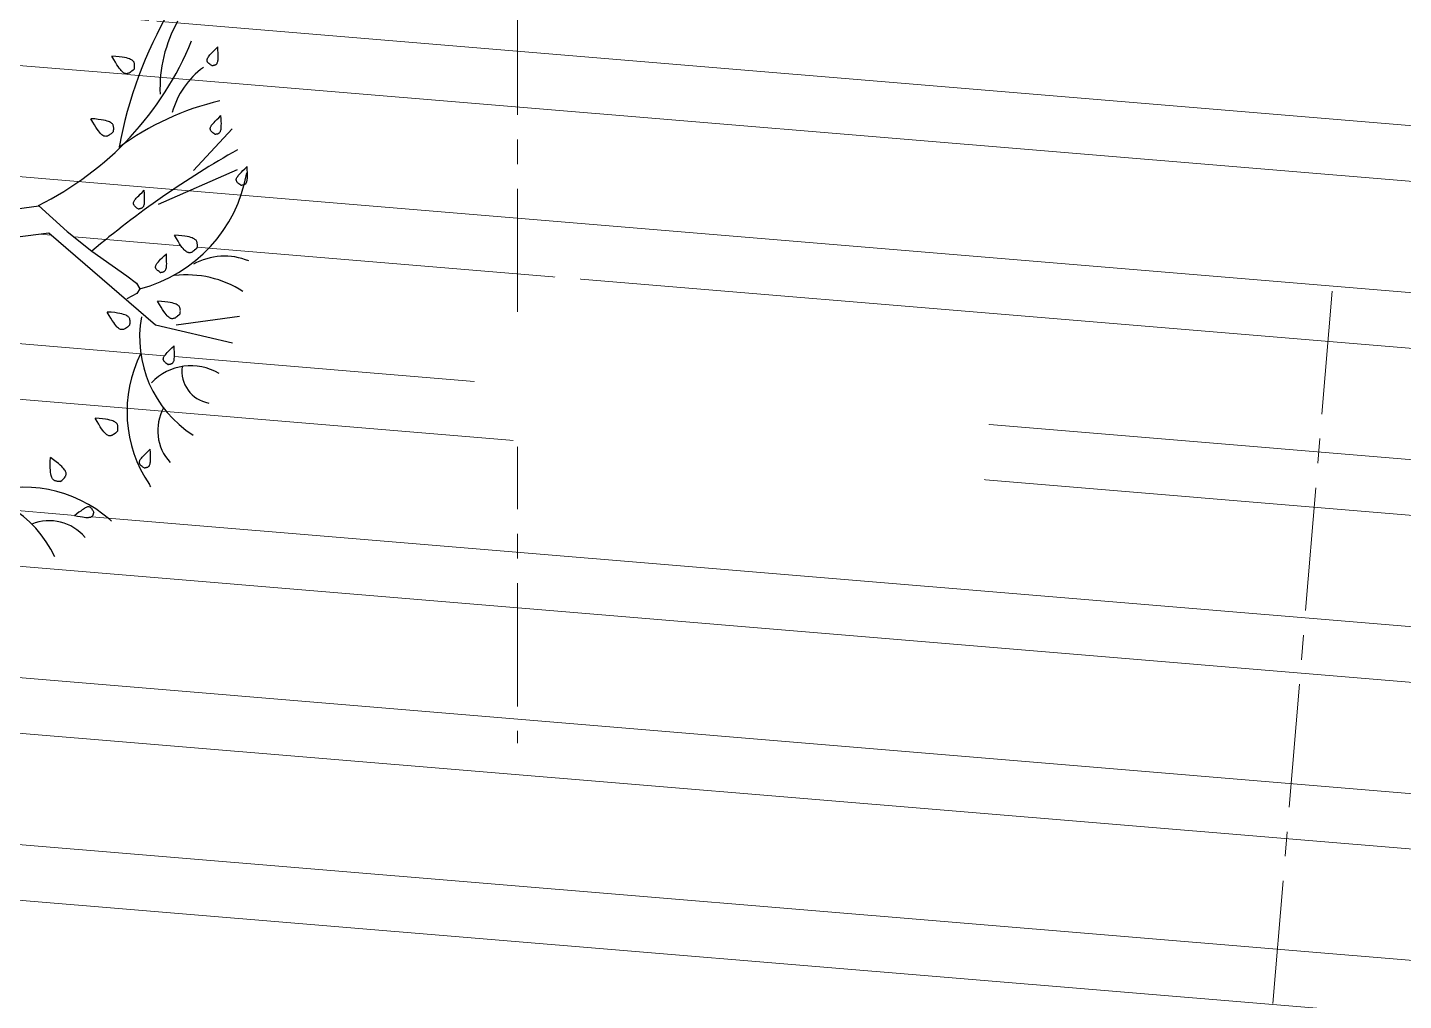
# Model space of a CAD drawing. Header units: millimetres. Extents: x 5243337 to 5938936, y 490824 to 785930.
# Drawn here: x 5310067 to 5312857, y 626757 to 628731 of the extents above; entities that cross this region are included whole.
import ezdxf

# ---------------------------------------------------------------- set-up
doc = ezdxf.new("R2010")
doc.units = ezdxf.units.MM
doc.header["$MEASUREMENT"] = 0
doc.linetypes.add('CENTER', pattern=[2, 1.25, -0.25, 0.25, -0.25])
doc.layers.add('CAY', color=3, linetype='Continuous')
doc.layers.add('QUYEN', color=7, linetype='Continuous')
for name, color, linetype, lineweight in [('hatch1', 136, 'Continuous', 9), ('LC Hatch', 252, 'Continuous', 9), ('truc', 76, 'CENTER', 9)]:
    doc.layers.add(name, color=color, linetype=linetype, lineweight=lineweight)

# ---------------------------------------------------------------- blocks, each defined once
blk = doc.blocks.new('A$C279134A6')
at = {"layer": 'CAY', "linetype": 'Continuous'}
for p, q in [((72.2, 376.9), (16.7, 336.4)), ((150.2, 271.7), (93.3, 199)), ((134.4, 222.4), (119.1, 163.4))]:
    blk.add_line(p, q, dxfattribs=at)
for points in [[(54.6, 595.9), (54.5, 596.4), (54.4, 596.9), (54.3, 597.4), (54.2, 597.9), (54.1, 598.4), (54, 598.9), (54, 599.4), (54, 599.9), (54.1, 600.3), (54.2, 600.8), (54.3, 601.2), (54.5, 601.6), (54.8, 602.1), (55.2, 602.5), (55.8, 603), (56.4, 603.5), (57.2, 604), (58.1, 604.5), (59.3, 605.1), (60.8, 605.7), (62.7, 606.4), (64.9, 607.2), (67.7, 608.2), (70.9, 609.2)], [(54.6, 595.9), (55.8, 595), (56.8, 594.4), (57.7, 593.9), (58.4, 593.5), (59.1, 593.3), (59.6, 593.2), (60.1, 593.1), (60.6, 593.1), (61, 593.1), (61.5, 593.2), (61.9, 593.3), (62.4, 593.5), (62.8, 593.8), (63.3, 594.2), (63.8, 594.7), (64.2, 595.3), (64.8, 596.1), (65.3, 597), (66, 598.2), (66.7, 599.6), (67.5, 601.4), (68.5, 603.5), (69.6, 606.1), (70.9, 609.2)], [(101.8, 583.9), (101, 582.1), (100.4, 580.5), (100, 579.2), (99.7, 578.1), (99.5, 577.1), (99.5, 576.3), (99.6, 575.6), (99.7, 575), (99.8, 574.4), (100.1, 573.8), (100.4, 573.2), (100.8, 572.6), (101.3, 572.1), (102, 571.6), (102.8, 571.1), (103.8, 570.6), (105, 570.1), (106.4, 569.5), (108.1, 569), (110.2, 568.5), (112.7, 568), (115.7, 567.4), (119.2, 566.8), (123.2, 566.2)], [(101.8, 583.9), (102.5, 584.3), (103.2, 584.6), (103.9, 584.9), (104.5, 585.2), (105.2, 585.4), (105.9, 585.7), (106.5, 585.8), (107.2, 585.9), (107.8, 586), (108.4, 586), (109.1, 585.9), (109.7, 585.7), (110.4, 585.4), (111.1, 585), (111.9, 584.4), (112.8, 583.7), (113.7, 582.8), (114.7, 581.6), (115.7, 580.2), (116.9, 578.4), (118.3, 576.1), (119.8, 573.4), (121.4, 570.1), (123.2, 566.2)], [(29.7, 528.4), (29.3, 528.1), (28.8, 527.7), (28.4, 527.4), (28, 527.1), (27.6, 526.8), (27.2, 526.4), (26.9, 526.1), (26.6, 525.7), (26.4, 525.4), (26.2, 525), (26, 524.5), (25.9, 524.1), (25.8, 523.5), (25.8, 522.9), (25.9, 522.2), (26.1, 521.5), (26.4, 520.6), (26.7, 519.6), (27.3, 518.3), (28, 516.9), (28.9, 515.1), (30.1, 513), (31.6, 510.6), (33.4, 507.7)], [(29.7, 528.4), (31.1, 528.2), (32.3, 528.1), (33.3, 527.9), (34.1, 527.7), (34.7, 527.5), (35.2, 527.2), (35.7, 526.9), (36, 526.6), (36.4, 526.3), (36.6, 526), (36.9, 525.6), (37.1, 525.1), (37.2, 524.6), (37.3, 524), (37.4, 523.3), (37.4, 522.5), (37.3, 521.6), (37.1, 520.6), (36.8, 519.3), (36.4, 517.7), (35.9, 515.8), (35.2, 513.5), (34.4, 510.8), (33.4, 507.7)], [(73.3, 506.8), (73.9, 508.7), (74.4, 510.3), (75, 511.6), (75.5, 512.6), (76, 513.4), (76.5, 514.1), (77, 514.6), (77.5, 515), (78, 515.3), (78.6, 515.6), (79.2, 515.9), (79.9, 516), (80.6, 516.1), (81.5, 516), (82.4, 515.9), (83.5, 515.6), (84.7, 515.2), (86.1, 514.7), (87.8, 514), (89.7, 513), (92, 511.8), (94.6, 510.3), (97.6, 508.5), (101.1, 506.3)], [(73.3, 506.8), (73.6, 506), (73.9, 505.4), (74.2, 504.7), (74.6, 504), (74.9, 503.4), (75.3, 502.8), (75.6, 502.3), (76, 501.8), (76.5, 501.3), (77, 500.9), (77.5, 500.5), (78.1, 500.3), (78.9, 500), (79.7, 499.9), (80.7, 499.8), (81.8, 499.8), (83, 499.9), (84.5, 500.2), (86.3, 500.6), (88.4, 501.2), (90.9, 502), (93.8, 503.1), (97.2, 504.5), (101.1, 506.3)], [(344.6, 430.2), (239.1, 354.8)], [(59.8, 418.5), (59.3, 418.2), (58.9, 417.9), (58.4, 417.5), (58, 417.2), (57.7, 416.9), (57.3, 416.6), (57, 416.2), (56.7, 415.9), (56.4, 415.5), (56.2, 415.1), (56, 414.7), (55.9, 414.2), (55.9, 413.7), (55.9, 413), (56, 412.4), (56.1, 411.6), (56.4, 410.7), (56.8, 409.7), (57.3, 408.5), (58, 407), (59, 405.2), (60.2, 403.2), (61.6, 400.7), (63.4, 397.8)], [(59.8, 418.5), (61.2, 418.4), (62.4, 418.2), (63.3, 418), (64.1, 417.8), (64.8, 417.6), (65.3, 417.3), (65.7, 417), (66.1, 416.8), (66.4, 416.4), (66.7, 416.1), (66.9, 415.7), (67.1, 415.3), (67.3, 414.7), (67.4, 414.1), (67.4, 413.5), (67.4, 412.7), (67.3, 411.8), (67.1, 410.7), (66.9, 409.4), (66.5, 407.8), (66, 405.9), (65.3, 403.7), (64.5, 401), (63.4, 397.8)], [(115.9, 400.4), (116.5, 402.3), (117.1, 403.9), (117.6, 405.2), (118.1, 406.2), (118.6, 407), (119.1, 407.7), (119.6, 408.2), (120.1, 408.6), (120.6, 408.9), (121.2, 409.2), (121.8, 409.5), (122.5, 409.6), (123.2, 409.7), (124.1, 409.6), (125, 409.5), (126.1, 409.2), (127.3, 408.9), (128.8, 408.3), (130.4, 407.6), (132.3, 406.6), (134.6, 405.4), (137.2, 403.9), (140.2, 402.1), (143.7, 399.9)], [(115.9, 400.4), (116.2, 399.6), (116.5, 399), (116.8, 398.3), (117.2, 397.6), (117.5, 397), (117.9, 396.4), (118.2, 395.9), (118.7, 395.4), (119.1, 394.9), (119.6, 394.5), (120.1, 394.1), (120.7, 393.9), (121.5, 393.6), (122.3, 393.5), (123.3, 393.4), (124.4, 393.4), (125.7, 393.5), (127.2, 393.8), (128.9, 394.2), (131, 394.8), (133.5, 395.6), (136.4, 396.7), (139.8, 398.1), (143.7, 399.9)], [(352.6, 400.1), (262.6, 334.3)], [(239.1, 354.8), (91.7, 387.5), (9.7, 365.3)], [(74, 364.4), (74.6, 366.3), (75.2, 367.9), (75.7, 369.2), (76.2, 370.3), (76.7, 371.1), (77.2, 371.7), (77.7, 372.2), (78.2, 372.6), (78.7, 373), (79.3, 373.3), (79.9, 373.5), (80.6, 373.7), (81.3, 373.7), (82.2, 373.7), (83.1, 373.5), (84.2, 373.3), (85.4, 372.9), (86.9, 372.4), (88.5, 371.6), (90.4, 370.7), (92.7, 369.5), (95.3, 368), (98.3, 366.2), (101.8, 364)], [(263, 334.1), (222.6, 344.1), (189.3, 350.2), (162.9, 353.6), (143.5, 355.7), (130.8, 357.8), (124.7, 361.2), (125.1, 367.3), (131.9, 377.4)], [(74, 364.4), (74.3, 363.7), (74.6, 363), (74.9, 362.3), (75.3, 361.7), (75.6, 361.1), (76, 360.5), (76.3, 359.9), (76.8, 359.4), (77.2, 359), (77.7, 358.6), (78.2, 358.2), (78.8, 357.9), (79.6, 357.7), (80.4, 357.5), (81.4, 357.5), (82.5, 357.5), (83.8, 357.6), (85.3, 357.8), (87, 358.2), (89.1, 358.8), (91.6, 359.7), (94.5, 360.8), (97.9, 362.2), (101.8, 364)], [(113.9, 335.5), (113.5, 335.2), (113, 334.9), (112.6, 334.6), (112.2, 334.2), (111.8, 333.9), (111.5, 333.6), (111.2, 333.2), (110.9, 332.9), (110.6, 332.5), (110.4, 332.1), (110.2, 331.7), (110.1, 331.2), (110.1, 330.7), (110.1, 330.1), (110.2, 329.4), (110.3, 328.6), (110.6, 327.7), (111, 326.7), (111.5, 325.5), (112.2, 324), (113.2, 322.3), (114.4, 320.2), (115.8, 317.7), (117.6, 314.8)], [(113.9, 335.5), (115.4, 335.4), (116.6, 335.2), (117.5, 335), (118.3, 334.8), (119, 334.6), (119.5, 334.3), (119.9, 334.1), (120.3, 333.8), (120.6, 333.4), (120.9, 333.1), (121.1, 332.7), (121.3, 332.3), (121.5, 331.7), (121.6, 331.2), (121.6, 330.5), (121.6, 329.7), (121.5, 328.8), (121.3, 327.7), (121.1, 326.4), (120.7, 324.8), (120.2, 322.9), (119.5, 320.7), (118.6, 318), (117.6, 314.8)], [(91.5, 293.4), (92.1, 295.4), (92.7, 297), (93.2, 298.2), (93.7, 299.3), (94.2, 300.1), (94.7, 300.7), (95.2, 301.2), (95.7, 301.7), (96.2, 302), (96.8, 302.3), (97.4, 302.5), (98.1, 302.7), (98.8, 302.7), (99.7, 302.7), (100.6, 302.6), (101.7, 302.3), (102.9, 301.9), (104.4, 301.4), (106, 300.7), (107.9, 299.7), (110.2, 298.5), (112.8, 297), (115.8, 295.2), (119.3, 293)], [(91.5, 293.4), (91.8, 292.7), (92.1, 292), (92.4, 291.4), (92.8, 290.7), (93.1, 290.1), (93.5, 289.5), (93.8, 289), (94.3, 288.4), (94.7, 288), (95.2, 287.6), (95.7, 287.2), (96.3, 286.9), (97.1, 286.7), (97.9, 286.6), (98.9, 286.5), (100, 286.5), (101.3, 286.6), (102.8, 286.8), (104.5, 287.2), (106.6, 287.8), (109.1, 288.7), (112, 289.8), (115.4, 291.2), (119.3, 293)], [(167.1, 286.6), (166.7, 286.3), (166.2, 286), (165.8, 285.7), (165.4, 285.3), (165, 285), (164.7, 284.7), (164.3, 284.3), (164.1, 284), (163.8, 283.6), (163.6, 283.2), (163.4, 282.8), (163.3, 282.3), (163.2, 281.8), (163.3, 281.2), (163.4, 280.5), (163.5, 279.7), (163.8, 278.8), (164.2, 277.8), (164.7, 276.6), (165.4, 275.1), (166.4, 273.4), (167.5, 271.3), (169, 268.8), (170.8, 265.9)], [(167.1, 286.6), (168.6, 286.5), (169.7, 286.3), (170.7, 286.1), (171.5, 285.9), (172.2, 285.7), (172.7, 285.4), (173.1, 285.2), (173.5, 284.9), (173.8, 284.6), (174.1, 284.2), (174.3, 283.8), (174.5, 283.4), (174.7, 282.9), (174.8, 282.3), (174.8, 281.6), (174.8, 280.8), (174.7, 279.9), (174.5, 278.8), (174.3, 277.5), (173.9, 275.9), (173.3, 274), (172.7, 271.8), (171.8, 269.1), (170.8, 265.9)], [(229.8, 226.1), (230.4, 228), (230.9, 229.6), (231.5, 230.9), (232, 231.9), (232.5, 232.7), (233, 233.4), (233.5, 233.9), (234, 234.3), (234.5, 234.6), (235.1, 234.9), (235.7, 235.2), (236.4, 235.3), (237.1, 235.4), (238, 235.3), (238.9, 235.2), (240, 234.9), (241.2, 234.6), (242.6, 234), (244.3, 233.3), (246.2, 232.3), (248.5, 231.1), (251.1, 229.6), (254.1, 227.8), (257.6, 225.6)], [(229.8, 226.1), (230.1, 225.4), (230.4, 224.7), (230.7, 224), (231, 223.3), (231.4, 222.7), (231.8, 222.1), (232.1, 221.6), (232.5, 221.1), (233, 220.6), (233.5, 220.2), (234, 219.8), (234.6, 219.6), (235.3, 219.3), (236.2, 219.2), (237.1, 219.1), (238.3, 219.1), (239.5, 219.2), (241, 219.5), (242.8, 219.9), (244.9, 220.5), (247.4, 221.3), (250.3, 222.4), (253.7, 223.8), (257.6, 225.6)], [(82.1, 212.1), (81.6, 211.7), (81.2, 211.4), (80.8, 211.1), (80.4, 210.8), (80, 210.5), (79.6, 210.1), (79.3, 209.8), (79, 209.4), (78.7, 209), (78.5, 208.6), (78.4, 208.2), (78.2, 207.7), (78.2, 207.2), (78.2, 206.6), (78.3, 205.9), (78.5, 205.2), (78.7, 204.3), (79.1, 203.2), (79.6, 202), (80.4, 200.6), (81.3, 198.8), (82.5, 196.7), (84, 194.3), (85.8, 191.4)], [(82.1, 212.1), (83.5, 211.9), (84.7, 211.8), (85.7, 211.6), (86.5, 211.4), (87.1, 211.1), (87.6, 210.9), (88, 210.6), (88.4, 210.3), (88.7, 210), (89, 209.6), (89.3, 209.3), (89.5, 208.8), (89.6, 208.3), (89.7, 207.7), (89.8, 207), (89.7, 206.2), (89.6, 205.3), (89.5, 204.2), (89.2, 202.9), (88.8, 201.4), (88.3, 199.5), (87.6, 197.2), (86.8, 194.5), (85.8, 191.4)], [(132.7, 177.1), (132.2, 176.8), (131.8, 176.5), (131.4, 176.1), (131, 175.8), (130.6, 175.5), (130.2, 175.2), (129.9, 174.8), (129.6, 174.5), (129.4, 174.1), (129.1, 173.7), (129, 173.3), (128.9, 172.8), (128.8, 172.2), (128.8, 171.6), (128.9, 171), (129.1, 170.2), (129.3, 169.3), (129.7, 168.3), (130.3, 167.1), (131, 165.6), (131.9, 163.8), (133.1, 161.8), (134.6, 159.3), (136.4, 156.4)], [(132.7, 177.1), (134.1, 177), (135.3, 176.8), (136.3, 176.6), (137.1, 176.4), (137.7, 176.2), (138.2, 175.9), (138.7, 175.6), (139, 175.4), (139.3, 175), (139.6, 174.7), (139.9, 174.3), (140.1, 173.9), (140.2, 173.3), (140.3, 172.7), (140.4, 172.1), (140.3, 171.3), (140.3, 170.4), (140.1, 169.3), (139.8, 168), (139.4, 166.4), (138.9, 164.5), (138.2, 162.3), (137.4, 159.6), (136.4, 156.4)], [(241.9, 156.2), (242.5, 158.1), (243.1, 159.7), (243.6, 161), (244.2, 162), (244.7, 162.9), (245.2, 163.5), (245.6, 164), (246.2, 164.4), (246.7, 164.8), (247.2, 165.1), (247.9, 165.3), (248.5, 165.5), (249.3, 165.5), (250.1, 165.5), (251.1, 165.3), (252.2, 165.1), (253.4, 164.7), (254.8, 164.2), (256.5, 163.4), (258.4, 162.5), (260.6, 161.3), (263.2, 159.8), (266.3, 157.9), (269.8, 155.8)], [(241.9, 156.2), (242.3, 155.5), (242.6, 154.8), (242.9, 154.1), (243.2, 153.5), (243.6, 152.9), (243.9, 152.3), (244.3, 151.7), (244.7, 151.2), (245.1, 150.8), (245.6, 150.3), (246.2, 150), (246.8, 149.7), (247.5, 149.5), (248.3, 149.3), (249.3, 149.3), (250.4, 149.3), (251.7, 149.4), (253.2, 149.6), (255, 150), (257.1, 150.6), (259.5, 151.5), (262.5, 152.6), (265.8, 154), (269.8, 155.8)], [(170.6, 113.9), (170.1, 113.6), (169.7, 113.3), (169.3, 113), (168.9, 112.7), (168.5, 112.3), (168.1, 112), (167.8, 111.7), (167.5, 111.3), (167.3, 110.9), (167, 110.5), (166.9, 110.1), (166.8, 109.6), (166.7, 109.1), (166.7, 108.5), (166.8, 107.8), (167, 107), (167.2, 106.2), (167.6, 105.1), (168.2, 103.9), (168.9, 102.4), (169.8, 100.7), (171, 98.6), (172.5, 96.1), (174.3, 93.2)], [(170.6, 113.9), (172, 113.8), (173.2, 113.6), (174.2, 113.5), (175, 113.2), (175.6, 113), (176.1, 112.8), (176.6, 112.5), (176.9, 112.2), (177.2, 111.9), (177.5, 111.5), (177.8, 111.1), (178, 110.7), (178.1, 110.2), (178.2, 109.6), (178.3, 108.9), (178.2, 108.1), (178.2, 107.2), (178, 106.1), (177.7, 104.8), (177.3, 103.2), (176.8, 101.4), (176.1, 99.1), (175.3, 96.4), (174.3, 93.2)]]:
    blk.add_lwpolyline(points, dxfattribs=at)
for centre, radius, start, end in [((142.2, 758), 124.4, 233.6853, 301.3784), ((67, 731.1), 139.9, 257.0811, 317.7415), ((68.4, 671), 50.4, 248.5531, 320.17), ((1.1, 443.7), 155, 77.0811, 78.0944), ((88, 678.8), 155, 241.3469, 242.3602), ((-48.8, 417.6), 139.9, 1.6998, 62.3602), ((-8.7, 462.4), 50.4, 359.2713, 70.8882), ((-9.2, 348.3), 124.4, 18.0629, 85.7559), ((9.1, 460.1), 59.2, 267.7867, 344.3968), ((12.6, 401), 35, 20.5089, 108.247), ((230.2, 247.1), 155.4, 132.7556, 198.6371), ((-760.6, 724.4), 1021, 327.7895, 338.4969), ((35.1, 421.5), 110.4, 265.3254, 305.1537), ((538.9, 137.6), 338.7, 144.528, 186.2468), ((29.3, 347.2), 67.9, 275.7611, 327.6837), ((-51, 364.4), 295.6, 311.5008, 334.7886), ((-226.1, 96.2), 464.8, 358.3377, 17.8186), ((97.2, 158.4), 89, 334.3958, 12.8307), ((77.9, 92.1), 147.4, 358.9379, 30.6247)]:
    blk.add_arc(centre, radius, start, end, dxfattribs=at)

msp = doc.modelspace()

# ---------------------------------------------------------------- hatches: boundary and pattern name
at = {"layer": 'hatch1'}
h = msp.add_hatch(dxfattribs=at)
h.set_pattern_fill('ANSI32', color=256, scale=900, angle=130.2398)
h.set_pattern_definition([(175.239831, (-197412.5, 46545.37), (-28.007463, -336.335892), []), (175.239831, (-197515.28, 46666.8), (-28.007463, -336.335892), [])])
h.paths.add_polyline_path([(5310261.8, 628982.2), (5310258.2, 628979.5), (5310255.2, 628977.3), (5310252.7, 628975.5), (5310250.6, 628974.1), (5310248.8, 628973.1), (5310247.3, 628972.3), (5310239.9, 628969.2), (5310235.1, 628975.8), (5310230.5, 628983.3), (5310237, 628993), (5310248.8, 628993.1), (5310261.5, 628991.2), (5310270.9, 628989.4)], flags=16)
h.paths.add_polyline_path([(5310307, 627866.7), (5310316, 627875.3), (5310316.5, 627863.4), (5310316.6, 627858.8), (5310316.6, 627855.1), (5310316.5, 627852), (5310316.3, 627849.5), (5310316, 627847.4), (5310314.3, 627839.3), (5310301.7, 627837), (5310291.9, 627848), (5310298.4, 627857.8)], flags=16)
h.paths.add_polyline_path([(5310202.8, 627746.1), (5310196.3, 627736.4), (5310184.5, 627736.3), (5310171.8, 627738.2), (5310162.4, 627740), (5310171.5, 627747.2), (5310175, 627749.9), (5310178, 627752.1), (5310180.5, 627753.9), (5310182.6, 627755.3), (5310184.4, 627756.3), (5310186, 627757.1), (5310193.4, 627760.2), (5310198.2, 627753.6)], flags=16)
h.paths.add_polyline_path([(5309606, 627617.9), (5309606.4, 627618.8), (5309606.7, 627619.6), (5309607, 627620.5), (5309607.3, 627621.4), (5309607.6, 627622.4), (5309607.9, 627623.4), (5309608.1, 627624.4), (5309606.9, 627626.8), (5309605.8, 627628.8), (5309604.8, 627630.4), (5309603.9, 627631.7), (5309603.1, 627632.6), (5309602.3, 627633.4), (5309601.5, 627633.9), (5309600.7, 627634.4), (5309599.9, 627634.7), (5309599.1, 627635), (5309598.3, 627635.2), (5309597.4, 627635.2), (5309596.3, 627635.1), (5309595.2, 627634.9), (5309594, 627634.5), (5309592.6, 627633.9), (5309591.1, 627633.2), (5309589.3, 627632.1), (5309587.2, 627630.8), (5309584.7, 627629), (5309581.7, 627626.8), (5309578.2, 627624.1), (5309574, 627620.8), (5309569.1, 627616.8), (5309575.2, 627615.7, 0.026297)], flags=16)
h.paths.add_polyline_path([(5309201.7, 627948.3), (5309192, 627954.8), (5309191.9, 627966.6), (5309193.8, 627979.3), (5309195.6, 627988.7), (5309202.8, 627979.6), (5309205.5, 627976), (5309207.7, 627973), (5309209.5, 627970.5), (5309210.8, 627968.4), (5309211.9, 627966.6), (5309212.7, 627965.1), (5309215.7, 627957.7), (5309209.1, 627952.9)], flags=16)
h.paths.add_polyline_path([(5309073.5, 628545.1), (5309074.3, 628544.7), (5309075.2, 628544.3), (5309076.1, 628544), (5309077, 628543.7), (5309078, 628543.5), (5309079, 628543.2), (5309080, 628542.9), (5309082.4, 628544.2), (5309084.4, 628545.3), (5309086, 628546.2), (5309087.2, 628547.2), (5309088.2, 628548), (5309089, 628548.8), (5309089.5, 628549.6), (5309090, 628550.3), (5309090.3, 628551.1), (5309090.6, 628551.9), (5309090.7, 628552.8), (5309090.8, 628553.7), (5309090.7, 628554.7), (5309090.5, 628555.8), (5309090.1, 628557.1), (5309089.5, 628558.4), (5309088.7, 628560), (5309087.7, 628561.8), (5309086.3, 628563.9), (5309084.6, 628566.4), (5309082.4, 628569.4), (5309079.7, 628572.9), (5309076.3, 628577.1), (5309072.4, 628581.9), (5309071.3, 628575.9, 0.026297)], flags=16)
h.paths.add_polyline_path([(5309483.4, 628451.8), (5309482.2, 628451), (5309483.4, 628451.3)], flags=16)
h.paths.add_polyline_path([(5309900.5, 628596.6, -0.197316), (5309899, 628576.5), (5309881.1, 628340.4), (5310090, 628369.2), (5310147.7, 628316.9), (5310197.7, 628277), (5310238.4, 628247.8), (5310269, 628226.8), (5310288.3, 628211.9), (5310295.3, 628200.8, 0.26862), (5310505.3, 628407.2), (5310497.6, 628412.3), (5310495.8, 628413.6), (5310494.3, 628414.8), (5310488.4, 628420.3), (5310494, 628430.1), (5310503.4, 628440), (5310512.4, 628448.6), (5310512.9, 628436.6), (5310513, 628432.1), (5310513, 628428.3), (5310512.9, 628425.3), (5310512.7, 628422.8), (5310512.4, 628420.7), (5310510.7, 628412.6), (5310506.5, 628411.8, -0.273007), (5310295.3, 628200.8), (5310289.2, 628191), (5310266.7, 628179.2), (5310110.6, 628314), (5309867.5, 628283.1), (5309858.2, 628283.5), (5309837.1, 628251.6), (5309812.3, 628229.6), (5309752.8, 627998.5), (5309867, 627826.8), (5309852.5, 627806), (5309842, 627801.1), (5309831.8, 627809.5), (5309819.5, 627830.5), (5309802.5, 627863.4), (5309778.6, 627907.5), (5309745.3, 627962.1), (5309700.6, 628025.8), (5309753.7, 628223.1), (5309721.8, 628286.2), (5309684.5, 628333.8), (5309631, 628358.7), (5309566.8, 628382.7, 0.14403), (5309899, 628576.5)], flags=16)
h.paths.add_polyline_path([(5310333.4, 628849.9), (5310329.9, 628847.2), (5310326.9, 628844.9), (5310324.4, 628843.2), (5310322.3, 628841.8), (5310320.5, 628840.8), (5310319, 628840), (5310311.6, 628836.9), (5310306.8, 628843.5), (5310302.2, 628851), (5310308.7, 628860.7), (5310320.5, 628860.8), (5310333.2, 628858.9), (5310342.6, 628857.1)], flags=16)
h.paths.add_polyline_path([(5310453.6, 628679.3), (5310453.7, 628674.7), (5310453.7, 628671), (5310453.6, 628667.9), (5310453.4, 628665.4), (5310453.1, 628663.3), (5310451.4, 628655.2), (5310438.8, 628652.9), (5310429, 628663.9), (5310435.6, 628673.6), (5310444.1, 628682.6), (5310453.1, 628691.2)], flags=16)
h.paths.add_polyline_path([(5310331.3, 628766.9), (5310331.4, 628762.4), (5310331.4, 628758.6), (5310331.3, 628755.6), (5310331.1, 628753.1), (5310330.8, 628751), (5310329.1, 628742.9), (5310316.5, 628740.6), (5310306.7, 628751.6), (5310313.3, 628761.3), (5310321.8, 628770.3), (5310330.8, 628778.9)], flags=16)
h.paths.add_polyline_path([(5310124.6, 629006), (5310121, 629003.3), (5310118.1, 629001.1), (5310115.6, 628999.3), (5310113.5, 628997.9), (5310111.7, 628996.9), (5310110.1, 628996.1), (5310102.7, 628993), (5310097.9, 628999.6), (5310093.3, 629007.1), (5310099.8, 629016.8), (5310111.6, 629016.9), (5310124.3, 629015), (5310133.7, 629013.2)], flags=16)
h.paths.add_polyline_path([(5310460.1, 628540.2), (5310460.2, 628535.6), (5310460.2, 628531.9), (5310460.1, 628528.8), (5310459.8, 628526.3), (5310459.6, 628524.2), (5310457.9, 628516.1), (5310445.3, 628513.8), (5310435.5, 628524.8), (5310442, 628534.6), (5310450.5, 628543.5), (5310459.5, 628552.1)], flags=16)
h.paths.add_polyline_path([(5310284.7, 628647.4), (5310278.9, 628642.2), (5310276.8, 628640.5), (5310275, 628639.3), (5310267.5, 628634.9), (5310257.3, 628642.5), (5310248.5, 628654.8), (5310241.9, 628665.9), (5310238, 628672.7), (5310253.6, 628671.6), (5310263.8, 628669.9), (5310267.8, 628669), (5310271.1, 628668.1), (5310273.8, 628667.1), (5310276.1, 628666.1), (5310283.8, 628662.1)], flags=16)
h.paths.add_polyline_path([(5309973.8, 629046.6), (5309970.2, 629043.9), (5309967.2, 629041.7), (5309964.7, 629039.9), (5309962.6, 629038.6), (5309960.8, 629037.5), (5309959.3, 629036.8), (5309951.9, 629033.7), (5309947.1, 629040.3), (5309942.5, 629047.7), (5309949, 629057.4), (5309960.8, 629057.6), (5309973.5, 629055.6), (5309982.9, 629053.9)], flags=16)
h.paths.add_polyline_path([(5310094.2, 628752.4), (5310082.1, 628761.4), (5310074.6, 628767.9), (5310071.6, 628770.6), (5310069.2, 628773), (5310067.3, 628775.2), (5310065.8, 628777.1), (5310060.4, 628784.9), (5310066.3, 628794.7), (5310075.6, 628802.1), (5310089.6, 628798.6), (5310093.8, 628787.3), (5310095, 628773.7), (5310094.6, 628760.5)], flags=16)
h.paths.add_polyline_path([(5310242.3, 628520.3), (5310236.5, 628515), (5310234.4, 628513.4), (5310232.6, 628512.1), (5310225.1, 628507.7), (5310214.9, 628515.3), (5310206.1, 628527.7), (5310199.5, 628538.8), (5310195.7, 628545.5), (5310211.2, 628544.5), (5310221.4, 628542.7), (5310225.4, 628541.8), (5310228.7, 628540.9), (5310231.4, 628540), (5310233.7, 628539), (5310241.4, 628535)], flags=16)
h.paths.add_polyline_path([(5309955, 628870.7), (5309951.4, 628867.9), (5309948.4, 628865.7), (5309945.9, 628864), (5309943.8, 628862.6), (5309942, 628861.6), (5309940.5, 628860.8), (5309933.1, 628857.7), (5309928.3, 628864.3), (5309923.7, 628871.8), (5309930.2, 628881.4), (5309942, 628881.6), (5309954.7, 628879.7), (5309964.1, 628877.9)], flags=16)
h.paths.add_polyline_path([(5310412, 628284.2), (5310406.2, 628279), (5310404.1, 628277.3), (5310402.3, 628276), (5310394.8, 628271.7), (5310384.6, 628279.2), (5310375.8, 628291.6), (5310369.2, 628302.7), (5310365.3, 628309.5), (5310380.9, 628308.4), (5310391.1, 628306.7), (5310395.1, 628305.8), (5310398.4, 628304.8), (5310401.1, 628303.9), (5310403.4, 628302.9), (5310411.1, 628298.9)], flags=16)
h.paths.add_polyline_path([(5310304.6, 628388.8), (5310304.7, 628384.3), (5310304.7, 628380.5), (5310304.6, 628377.5), (5310304.3, 628374.9), (5310304.1, 628372.9), (5310302.4, 628364.8), (5310289.8, 628362.5), (5310280, 628373.5), (5310286.5, 628383.2), (5310295, 628392.1), (5310304, 628400.8)], flags=16)
h.paths.add_polyline_path([(5309881.2, 628950.3), (5309869.1, 628959.3), (5309861.6, 628965.8), (5309858.6, 628968.5), (5309856.2, 628970.9), (5309854.3, 628973.1), (5309852.8, 628975), (5309847.4, 628982.8), (5309853.3, 628992.6), (5309862.7, 629000), (5309876.6, 628996.6), (5309880.8, 628985.2), (5309882, 628971.6), (5309881.6, 628958.4)], flags=16)
h.paths.add_polyline_path([(5310349.3, 628259.8), (5310349.4, 628255.3), (5310349.4, 628251.5), (5310349.2, 628248.4), (5310349, 628245.9), (5310348.7, 628243.9), (5310347, 628235.7), (5310334.5, 628233.5), (5310324.6, 628244.4), (5310331.2, 628254.2), (5310339.7, 628263.1), (5310348.7, 628271.7)], flags=16)
h.paths.add_polyline_path([(5310369.6, 628143.5), (5310367.8, 628142.3), (5310360.2, 628137.9), (5310350, 628145.5), (5310341.3, 628157.8), (5310334.7, 628168.9), (5310330.8, 628175.7), (5310346.4, 628174.6), (5310356.6, 628172.9), (5310360.6, 628172), (5310363.9, 628171.1), (5310366.6, 628170.1), (5310368.9, 628169.1), (5310376.6, 628165.1), (5310377.4, 628150.4), (5310371.7, 628145.2)], flags=16)
h.paths.add_polyline_path([(5309744.1, 628932.8), (5309732.1, 628941.8), (5309724.6, 628948.3), (5309721.6, 628951), (5309719.2, 628953.4), (5309717.2, 628955.6), (5309715.7, 628957.5), (5309710.4, 628965.3), (5309716.2, 628975.1), (5309725.6, 628982.5), (5309739.5, 628979.1), (5309743.8, 628967.7), (5309745, 628954.1), (5309744.6, 628940.9)], flags=16)
h.paths.add_polyline_path([(5309403.8, 628949.4), (5309410.4, 628959), (5309422.1, 628959.2), (5309434.8, 628957.3), (5309444.3, 628955.5), (5309435.1, 628948.3), (5309431.6, 628945.5), (5309428.6, 628943.3), (5309426.1, 628941.6), (5309424, 628940.2), (5309422.2, 628939.2), (5309420.7, 628938.4), (5309413.3, 628935.3), (5309408.5, 628941.9)], flags=16)
h.paths.add_polyline_path([(5309665.5, 629058.2), (5309662, 629055.5), (5309659, 629053.3), (5309656.5, 629051.6), (5309654.4, 629050.2), (5309652.6, 629049.1), (5309651.1, 629048.4), (5309643.6, 629045.3), (5309638.9, 629051.9), (5309634.2, 629059.3), (5309640.7, 629069), (5309652.5, 629069.2), (5309665.2, 629067.2), (5309674.6, 629065.5)], flags=16)
h.paths.add_polyline_path([(5310365, 628073.1), (5310365.1, 628068.6), (5310365.1, 628064.8), (5310365, 628061.8), (5310364.8, 628059.3), (5310364.5, 628057.2), (5310362.8, 628049.1), (5310350.2, 628046.8), (5310340.4, 628057.8), (5310346.9, 628067.5), (5310355.5, 628076.5), (5310364.5, 628085.1)], flags=16)
h.paths.add_polyline_path([(5310275.5, 628128.2), (5310269.7, 628122.9), (5310267.7, 628121.3), (5310265.9, 628120), (5310258.3, 628115.6), (5310248.1, 628123.2), (5310239.4, 628135.6), (5310232.8, 628146.7), (5310228.9, 628153.4), (5310244.4, 628152.3), (5310254.6, 628150.6), (5310258.7, 628149.7), (5310262, 628148.8), (5310264.7, 628147.9), (5310266.9, 628146.9), (5310274.7, 628142.9)], flags=16)
h.paths.add_polyline_path([(5309709.3, 628834.4), (5309697.2, 628843.5), (5309689.7, 628849.9), (5309686.7, 628852.7), (5309684.3, 628855.1), (5309682.4, 628857.2), (5309680.9, 628859.1), (5309675.5, 628867), (5309681.4, 628876.7), (5309690.8, 628884.1), (5309704.7, 628880.7), (5309708.9, 628869.3), (5309710.2, 628855.8), (5309709.8, 628842.5)], flags=16)
h.paths.add_polyline_path([(5309539.6, 629022.5), (5309536.1, 629019.8), (5309533.1, 629017.6), (5309530.6, 629015.8), (5309528.5, 629014.4), (5309526.7, 629013.4), (5309525.1, 629012.6), (5309517.7, 629009.5), (5309512.9, 629016.1), (5309508.3, 629023.6), (5309514.8, 629033.3), (5309526.6, 629033.4), (5309539.3, 629031.5), (5309548.7, 629029.7)], flags=16)
h.paths.add_polyline_path([(5310243.2, 627906), (5310241.4, 627904.8), (5310233.8, 627900.4), (5310223.6, 627908), (5310214.9, 627920.3), (5310208.3, 627931.5), (5310204.4, 627938.2), (5310220, 627937.1), (5310230.1, 627935.4), (5310234.2, 627934.5), (5310237.5, 627933.6), (5310240.2, 627932.6), (5310242.4, 627931.7), (5310250.2, 627927.6), (5310251, 627913), (5310245.2, 627907.7)], flags=16)
h.paths.add_polyline_path([(5310136.5, 627840.2), (5310138.9, 627837.8), (5310140.8, 627835.6), (5310142.3, 627833.7), (5310147.7, 627825.9), (5310141.8, 627816.1), (5310132.4, 627808.7), (5310118.5, 627812.1), (5310114.3, 627823.5), (5310113.1, 627837.1), (5310113.5, 627850.3), (5310113.9, 627858.4), (5310126, 627849.3), (5310133.5, 627842.9)], flags=16)
h.paths.add_polyline_path([(5309372.6, 628770), (5309363.5, 628758), (5309357, 628750.5), (5309354.3, 628747.5), (5309351.9, 628745), (5309349.8, 628743.1), (5309347.8, 628741.6), (5309340, 628736.3), (5309330.2, 628742.1), (5309322.9, 628751.5), (5309326.3, 628765.4), (5309337.6, 628769.7), (5309351.2, 628770.9), (5309364.4, 628770.5)], flags=16)
h.paths.add_polyline_path([(5309301.2, 628877.9), (5309303.9, 628874.3), (5309306.1, 628871.4), (5309307.9, 628868.9), (5309309.2, 628866.7), (5309310.3, 628865), (5309311, 628863.4), (5309314.1, 628856), (5309307.5, 628851.2), (5309300.1, 628846.6), (5309290.4, 628853.1), (5309290.2, 628864.9), (5309292.2, 628877.6), (5309293.9, 628887)], flags=16)
h.paths.add_polyline_path([(5309398.7, 628638.6), (5309389.6, 628626.5), (5309383.2, 628619), (5309380.4, 628616), (5309378, 628613.6), (5309375.9, 628611.7), (5309374, 628610.2), (5309366.2, 628604.8), (5309356.4, 628610.7), (5309349, 628620.1), (5309352.4, 628634), (5309363.8, 628638.2), (5309377.3, 628639.4), (5309390.6, 628639.1)], flags=16)
h.paths.add_polyline_path([(5309925.7, 627836.4), (5309931.1, 627828.5), (5309925.2, 627818.8), (5309915.8, 627811.4), (5309901.9, 627814.8), (5309897.7, 627826.1), (5309896.5, 627839.7), (5309896.9, 627852.9), (5309897.3, 627861.1), (5309909.4, 627852), (5309916.9, 627845.5), (5309919.9, 627842.8), (5309922.3, 627840.4), (5309924.2, 627838.3)], flags=16)
h.paths.add_polyline_path([(5309957.3, 627725.3), (5309960.8, 627728.1), (5309963.8, 627730.3), (5309966.3, 627732), (5309968.4, 627733.4), (5309970.2, 627734.4), (5309971.8, 627735.2), (5309979.2, 627738.3), (5309984, 627731.7), (5309988.6, 627724.2), (5309982.1, 627714.6), (5309970.3, 627714.4), (5309957.6, 627716.3), (5309948.2, 627718.1)], flags=16)
h.paths.add_polyline_path([(5309168.9, 628806.2), (5309171.6, 628802.6), (5309173.8, 628799.7), (5309175.5, 628797.2), (5309176.9, 628795.1), (5309178, 628793.3), (5309178.7, 628791.7), (5309181.8, 628784.3), (5309175.2, 628779.5), (5309167.8, 628774.9), (5309158.1, 628781.4), (5309157.9, 628793.2), (5309159.9, 628805.9), (5309161.6, 628815.3)], flags=16)
h.paths.add_polyline_path([(5309890.9, 627738), (5309896.3, 627730.2), (5309890.4, 627720.4), (5309881, 627713), (5309867.1, 627716.4), (5309862.9, 627727.8), (5309861.7, 627741.3), (5309862, 627754.6), (5309862.5, 627762.7), (5309874.6, 627753.6), (5309882.1, 627747.2), (5309885.1, 627744.4), (5309887.5, 627742), (5309889.4, 627739.9)], flags=16)
h.paths.add_polyline_path([(5309232.4, 628585.1), (5309223.3, 628573.1), (5309216.9, 628565.5), (5309214.2, 628562.6), (5309211.7, 628560.1), (5309209.6, 628558.2), (5309207.7, 628556.7), (5309199.9, 628551.3), (5309190.1, 628557.2), (5309182.7, 628566.6), (5309186.1, 628580.5), (5309197.5, 628584.8), (5309211.1, 628586), (5309224.3, 628585.6)], flags=16)
h.paths.add_polyline_path([(5309774.1, 627764.3), (5309777.6, 627767.1), (5309780.6, 627769.3), (5309783.1, 627771), (5309785.2, 627772.4), (5309787, 627773.4), (5309788.6, 627774.2), (5309796, 627777.3), (5309800.7, 627770.7), (5309805.4, 627763.2), (5309798.9, 627753.6), (5309787.1, 627753.4), (5309774.4, 627755.3), (5309765, 627757.1)], flags=16)
h.paths.add_polyline_path([(5309651.7, 627824.8), (5309655.2, 627827.5), (5309658.2, 627829.7), (5309660.7, 627831.5), (5309662.8, 627832.9), (5309664.6, 627833.9), (5309666.1, 627834.7), (5309673.5, 627837.8), (5309678.3, 627831.2), (5309683, 627823.7), (5309676.4, 627814), (5309664.7, 627813.9), (5309652, 627815.8), (5309642.6, 627817.6)], flags=16)
h.paths.add_polyline_path([(5309316.6, 628253.7), (5309307.6, 628241.7), (5309301.1, 628234.2), (5309298.4, 628231.2), (5309296, 628228.8), (5309293.8, 628226.8), (5309291.9, 628225.3), (5309284.1, 628220), (5309274.3, 628225.8), (5309266.9, 628235.2), (5309270.3, 628249.1), (5309281.7, 628253.4), (5309295.3, 628254.6), (5309308.5, 628254.2)], flags=16)
h.paths.add_polyline_path([(5309753.9, 627720.5), (5309759.2, 627712.7), (5309753.3, 627702.9), (5309744, 627695.5), (5309730, 627698.9), (5309725.8, 627710.3), (5309724.6, 627723.9), (5309725, 627737.1), (5309725.4, 627745.2), (5309737.5, 627736.1), (5309745, 627729.7), (5309748, 627727), (5309750.4, 627724.5), (5309752.3, 627722.4)], flags=16)
h.paths.add_polyline_path([(5309200.8, 628425.6), (5309191.7, 628413.5), (5309185.3, 628406), (5309182.5, 628403), (5309180.1, 628400.6), (5309178, 628398.7), (5309176.1, 628397.2), (5309168.3, 628391.8), (5309158.5, 628397.7), (5309151.1, 628407.1), (5309154.5, 628421), (5309165.9, 628425.2), (5309179.4, 628426.5), (5309192.7, 628426.1)], flags=16)
h.paths.add_polyline_path([(5309531, 627893.4), (5309517.1, 627896.8), (5309512.8, 627908.2), (5309511.6, 627921.8), (5309512, 627935), (5309512.5, 627943.1), (5309524.5, 627934), (5309532, 627927.6), (5309535, 627924.9), (5309537.4, 627922.5), (5309539.4, 627920.3), (5309540.9, 627918.4), (5309546.2, 627910.6), (5309540.4, 627900.8)], flags=16)
h.paths.add_polyline_path([(5309314, 628037.1), (5309304.9, 628025.1), (5309298.5, 628017.6), (5309295.7, 628014.6), (5309293.3, 628012.2), (5309291.2, 628010.2), (5309289.3, 628008.7), (5309281.5, 628003.4), (5309271.7, 628009.2), (5309264.3, 628018.6), (5309267.7, 628032.5), (5309279.1, 628036.8), (5309292.6, 628038), (5309305.9, 628037.6)], flags=16)
h.paths.add_polyline_path([(5309399.5, 627867.3), (5309385.6, 627870.7), (5309381.4, 627882.1), (5309380.2, 627895.6), (5309380.6, 627908.8), (5309381, 627917), (5309393.1, 627907.9), (5309400.6, 627901.5), (5309403.6, 627898.7), (5309406, 627896.3), (5309407.9, 627894.2), (5309409.4, 627892.3), (5309414.8, 627884.4), (5309408.9, 627874.7)], flags=16)
h.paths.add_polyline_path([(5309070.6, 628364.9), (5309071.4, 628363.3), (5309074.5, 628355.9), (5309067.9, 628351.1), (5309060.4, 628346.5), (5309050.8, 628353), (5309050.6, 628364.8), (5309052.5, 628377.5), (5309054.3, 628386.9), (5309061.5, 628377.8), (5309064.3, 628374.2), (5309066.5, 628371.3), (5309068.2, 628368.8), (5309069.6, 628366.7)], flags=16)
h.paths.add_polyline_path([(5309482.1, 627689.5), (5309485.6, 627692.2), (5309488.6, 627694.4), (5309491.1, 627696.2), (5309493.2, 627697.5), (5309495, 627698.6), (5309496.5, 627699.3), (5309503.9, 627702.4), (5309508.7, 627695.8), (5309513.3, 627688.4), (5309506.8, 627678.7), (5309495, 627678.5), (5309482.3, 627680.5), (5309472.9, 627682.2)], flags=16)
h.paths.add_polyline_path([(5309091.7, 628178.6), (5309082, 628185.2), (5309081.9, 628196.9), (5309083.8, 628209.6), (5309085.6, 628219.1), (5309092.8, 628209.9), (5309095.5, 628206.4), (5309097.8, 628203.4), (5309099.5, 628200.9), (5309100.9, 628198.8), (5309101.9, 628197), (5309102.7, 628195.5), (5309105.8, 628188.1), (5309099.2, 628183.3)], flags=16)
h.paths.add_polyline_path([(5309141.5, 628062.2), (5309134.9, 628057.4), (5309127.5, 628052.7), (5309117.8, 628059.3), (5309117.6, 628071), (5309119.6, 628083.7), (5309121.3, 628093.1), (5309128.6, 628084), (5309131.3, 628080.5), (5309133.5, 628077.5), (5309135.3, 628075), (5309136.6, 628072.9), (5309137.7, 628071.1), (5309138.4, 628069.6)], flags=16)
h.paths.add_polyline_path([(5309273.2, 627845.6), (5309276.7, 627848.3), (5309279.7, 627850.5), (5309282.2, 627852.3), (5309284.3, 627853.6), (5309286.1, 627854.7), (5309287.6, 627855.5), (5309295.1, 627858.6), (5309299.8, 627851.9), (5309304.5, 627844.5), (5309297.9, 627834.8), (5309286.2, 627834.7), (5309273.5, 627836.6), (5309264.1, 627838.4)], flags=16)
h.paths.add_polyline_path([(5309344.9, 627713.3), (5309348.4, 627716), (5309351.4, 627718.2), (5309353.9, 627720), (5309356, 627721.3), (5309357.8, 627722.4), (5309359.3, 627723.2), (5309366.7, 627726.2), (5309371.5, 627719.6), (5309376.2, 627712.2), (5309369.6, 627702.5), (5309357.9, 627702.4), (5309345.2, 627704.3), (5309335.8, 627706.1)], flags=16)
h.paths.add_polyline_path([(5314520.6, 632362.9), (5313870.9, 632362.9), (5313870.9, 632472.9), (5313650.9, 632472.9), (5313650.9, 632362.9), (5311170.9, 632362.9), (5311170.9, 632472.9), (5310950.9, 632472.9), (5310950.9, 632362.9), (5308470.9, 632362.9), (5308470.9, 632472.9), (5308250.9, 632472.9), (5308250.9, 632474.6), (5308140.9, 632484.5), (5308140.9, 632484.3), (5307627, 626733.7), (5314022.2, 626201.1)])

# ---------------------------------------------------------------- linework, layer by layer
at = {"layer": 'truc', "ltscale": 200}
for p, q in [((5311060.9, 644403.7), (5311060.9, 627279.2)), ((5311994.5, 619575.5), (5312713.2, 628206.2))]:
    msp.add_line(p, q, dxfattribs=at)

# ---------------------------------------------------------------- block references
at = {"layer": 'QUYEN', "xscale": 1.89, "yscale": 1.89, "zscale": 1.89, "rotation": 151.6842032541969}
msp.add_blockref('A$C279134A6', (5310826.5, 628690), dxfattribs=at)

# ---------------------------------------------------------------- next in the draw order: wipeouts: each hides what was drawn before it
at = {"ltscale": 500}
msp.add_wipeout([(5312003.3, 627776.1), (5312031.6, 628115.6), (5311184.4, 628186.2), (5311192.6, 628284.1), (5310959.1, 628034), (5311148, 627748.7), (5311156.1, 627846.6)], dxfattribs=at).dxf.layer = 'LC Hatch'

doc.saveas('drawing.dxf')
